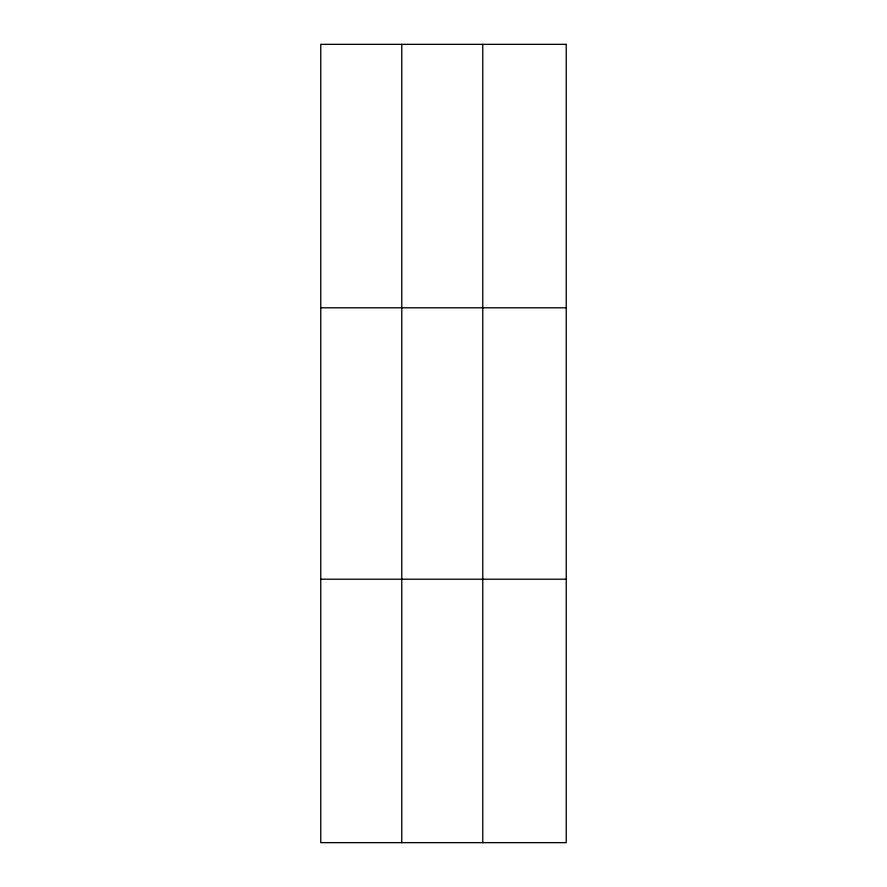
<?xml version="1.0" encoding="UTF-8"?>
<svg xmlns="http://www.w3.org/2000/svg" width="887" height="887" viewBox="0 0 887 887"><rect width="100%" height="100%" fill="white"/><g stroke="black" fill="none" stroke-linecap="round" stroke-linejoin="round"><path stroke-width="1.33" d="M401.767 44.35L401.767 842.65M482.772 44.35L482.772 842.65M320.761 307.789L566.239 307.789M320.761 579.211L566.239 579.211M566.239 44.35L566.239 842.65L320.761 842.65L320.761 44.35L566.239 44.35"/></g></svg>
